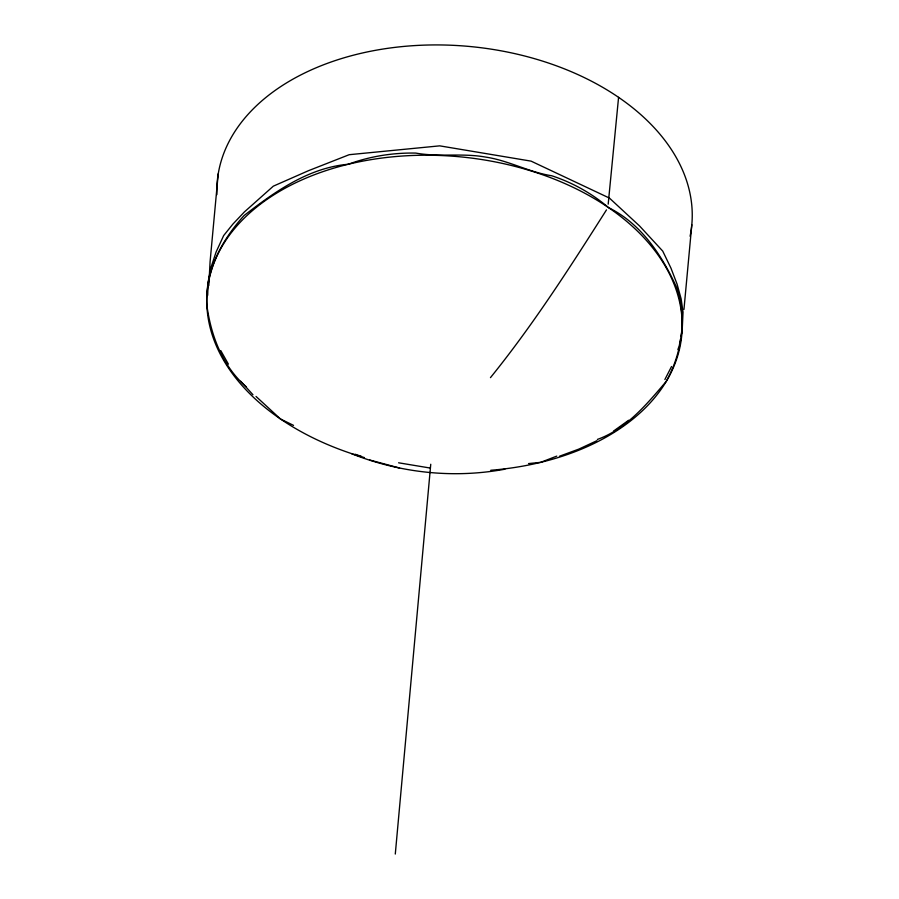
<?xml version="1.0" encoding="UTF-8"?>
<svg xmlns="http://www.w3.org/2000/svg" width="899" height="899" viewBox="0 0 899 899"><rect width="100%" height="100%" fill="white"/><g stroke="black" fill="none" stroke-linecap="round" stroke-linejoin="round"><path stroke-width="1.35" d="M207.691 295.333L208.118 282.072L210.928 267.632L216.097 252.035L223.671 235.56L232.92 224.065L244.382 211.95L273.33 186.16L308.357 170.743L349.205 154.695L439.712 145.852L531.084 161.135L609.41 198.061L639.537 225.941L662.732 251.102L670.957 268.138L677.071 284.129L681.116 298.816L683.038 312.155L682.217 329.764L680.993 336.406M208.826 285.624L210.085 261.744L218.232 173.754M395.29 854.05L430.756 464.255M618.579 97.339L608.196 204.14M683.959 309.425L691.803 224.739M679.273 345.71L680.498 339.058M677.902 349.554L678.812 346.992M606.477 209.894C570.056 267.261 533.253 324.753 490.461 377.636M664.878 379.513L671.542 366.511M613.601 431.037L628.615 420.283M596.97 440.667L578.855 449.095L559.459 456.243M597.397 439.431C626.311 429.07 646.774 404.213 666.193 381.479C681.97 353.082 686.993 318.898 676.745 287.736C662.125 255.631 641.257 223.649 608.544 207.624C591.879 193.386 572.584 182.598 551.772 175.766C528.882 172.215 508.508 160.438 485.572 157.078C462.412 152.864 438.948 157.28 415.788 153.088C392.807 152.639 369.927 156.325 348.329 164.247C308.346 167.731 274.701 191.824 244.056 215.558C221.974 239.921 204.882 271.015 206.826 304.885C210.838 335.484 222.559 366.477 246.472 386.997M556.784 456.119L540.659 462.344L528.545 463.581M504.901 469.199C453.489 478.695 400.302 472.975 351.756 453.793M429.924 467.997L398.594 462.794M361.522 456.389L355.049 454.209M369.747 460.007L399.561 468.031M293.546 425.384L280.454 418.979L256.035 396.459M240.696 381.266L252.967 394.751M220.738 350.554L228.402 364.151M216.895 194.6A238.269 157.258 5.2 0 1 467.727 46.31A238.269 157.258 5.2 0 1 690.084 236.268M364.466 457.613A238.257 157.246 5.2 0 1 260.766 203.904A238.257 157.246 5.2 0 1 648.426 242.741A238.257 157.246 5.2 0 1 490.764 470.267"/></g></svg>
